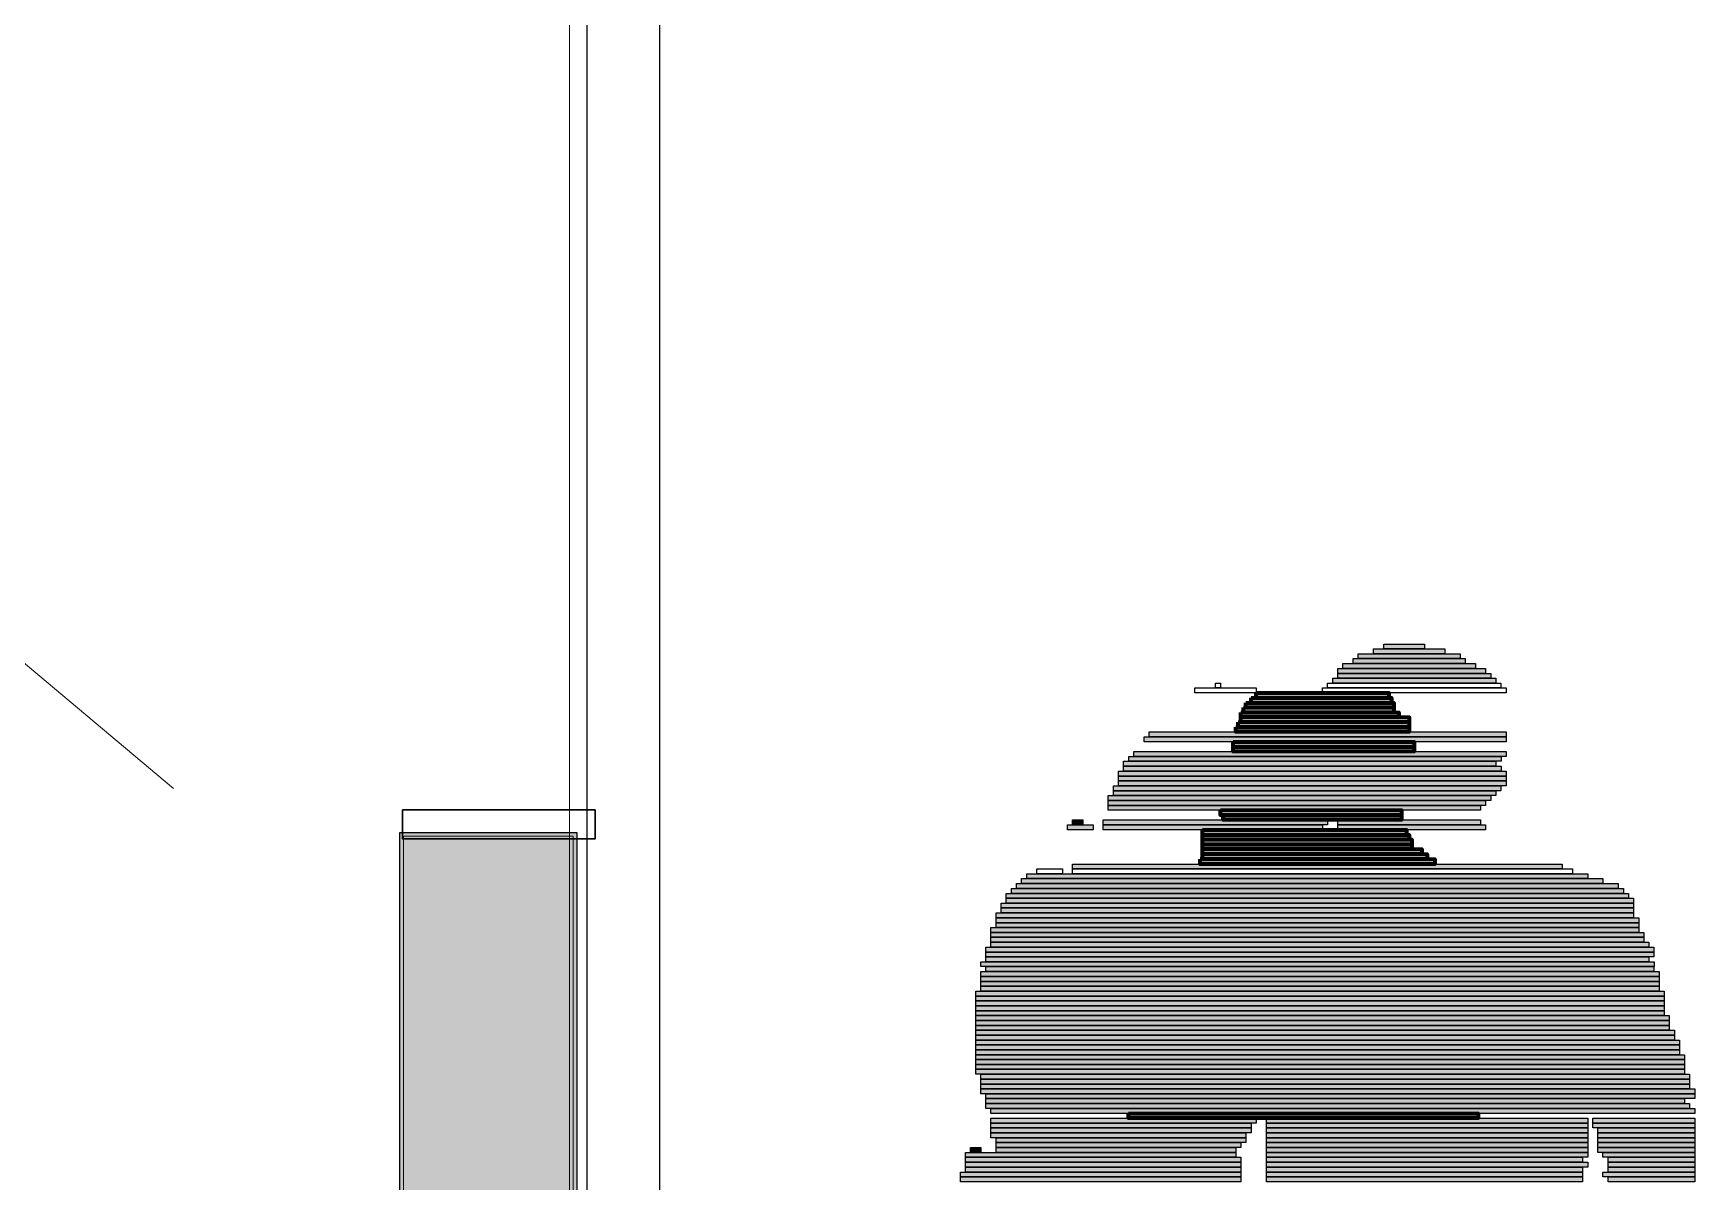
# Model space of a CAD drawing. Header units: millimetres. Extents: x 2 to 42044, y 4087 to 28530.
# Drawn here: x 18308 to 20397, y 16267 to 17712 of the extents above; entities that cross this region are included whole.
import ezdxf

# ---------------------------------------------------------------- set-up
doc = ezdxf.new("R2010")
doc.units = ezdxf.units.MM
doc.header["$LTSCALE"] = 50
doc.linetypes.add('PDF_70-6_70-6_0-0_0-0', pattern=[141.2, 70.6, -70.6, 0, 0])
for name, color, linetype in [('00_Wand_Bestand', 7, 'Continuous'), ('01_Daemmung_neu', 9, 'Continuous'), ('05_Linien_stark', 7, 'Continuous'), ('06_Linien_fein', 3, 'Continuous'), ('07_Bemassung', 6, 'Continuous')]:
    doc.layers.add(name, color=color, linetype=linetype)

msp = doc.modelspace()

# ---------------------------------------------------------------- hatches: boundary and pattern name
at = {"layer": '00_Wand_Bestand'}
for points in [[(19967.6, 16925), (20108.7, 16925), (20108.7, 16918.8), (19967.6, 16918.8)], [(19974, 16931.1), (20102.3, 16931.1), (20102.3, 16925), (19974, 16925)], [(19993.3, 16937.2), (20083, 16937.2), (20083, 16931.1), (19993.3, 16931.1)], [(19948.4, 16912.7), (20134.3, 16912.7), (20134.3, 16906.5), (19948.4, 16906.5)], [(19948.4, 16906.5), (20140.7, 16906.5), (20140.7, 16900.4), (19948.4, 16900.4)], [(19954.8, 16918.8), (20121.5, 16918.8), (20121.5, 16912.7), (19954.8, 16912.7)], [(19942, 16900.4), (20147.1, 16900.4), (20147.1, 16894.2), (19942, 16894.2)], [(19704.7, 16826.6), (20160, 16826.6), (20160, 16820.4), (19704.7, 16820.4)], [(19711.1, 16832.8), (20159.9, 16832.8), (20159.9, 16826.6), (19711.1, 16826.6)], [(19685.5, 16802), (20153.6, 16802), (20153.6, 16795.9), (19685.5, 16795.9)], [(19691.8, 16808.2), (20160, 16808.2), (20160, 16802), (19691.8, 16802)], [(19672.6, 16783.5), (20160, 16783.5), (20160, 16777.4), (19672.6, 16777.4)], [(19672.6, 16777.4), (20160, 16777.4), (20160, 16771.3), (19672.6, 16771.3)], [(19679, 16795.9), (20147.1, 16795.9), (20147.1, 16789.7), (19679, 16789.7)], [(19679, 16789.7), (20153.6, 16789.7), (20153.6, 16783.5), (19679, 16783.5)], [(19666.2, 16765.1), (20153.5, 16765.1), (20153.5, 16758.9), (19666.2, 16758.9)], [(19666.2, 16758.9), (20147.1, 16758.9), (20147.1, 16752.8), (19666.2, 16752.8)], [(19672.6, 16771.2), (20160, 16771.2), (20160, 16765.1), (19672.6, 16765.1)], [(19659.8, 16752.8), (20140.7, 16752.8), (20140.7, 16746.6), (19659.8, 16746.6)], [(19659.8, 16746.6), (20134.3, 16746.6), (20134.3, 16740.5), (19659.8, 16740.5)], [(19659.8, 16740.5), (20127.9, 16740.5), (20127.9, 16734.3), (19659.8, 16734.3)], [(19608.5, 16715.9), (19640.6, 16715.9), (19640.6, 16709.7), (19608.5, 16709.7)], [(19614.9, 16722.1), (19627.7, 16722.1), (19627.7, 16715.9), (19614.9, 16715.9)], [(19653.4, 16722.1), (19935.5, 16722.1), (19935.5, 16715.9), (19653.4, 16715.9)], [(19653.4, 16715.9), (19929.1, 16715.9), (19929.1, 16709.7), (19653.4, 16709.7)], [(19948.4, 16722.1), (20127.9, 16722.1), (20127.9, 16715.9), (19948.4, 16715.9)], [(19948.4, 16715.9), (20134.3, 16715.9), (20134.3, 16709.7), (19948.4, 16709.7)], [(19557.2, 16654.4), (20262.6, 16654.4), (20262.6, 16648.3), (19557.2, 16648.3)], [(19614.9, 16666.7), (20230.5, 16666.7), (20230.5, 16660.6), (19614.9, 16660.6)], [(19538, 16636), (20307.5, 16636), (20307.5, 16629.8), (19538, 16629.8)], [(19544.3, 16642.1), (20301, 16642.1), (20301, 16636), (19544.3, 16636)], [(19550.8, 16648.3), (20281.8, 16648.3), (20281.8, 16642.1), (19550.8, 16642.1)], [(19525.1, 16617.5), (20320.3, 16617.5), (20320.3, 16611.4), (19525.1, 16611.4)], [(19525.1, 16611.4), (20320.3, 16611.4), (20320.3, 16605.3), (19525.1, 16605.3)], [(19531.5, 16629.8), (20313.9, 16629.8), (20313.9, 16623.7), (19531.5, 16623.7)], [(19531.5, 16623.7), (20320.3, 16623.7), (20320.3, 16617.5), (19531.5, 16617.5)], [(19518.7, 16605.2), (20320.3, 16605.2), (20320.3, 16599.1), (19518.7, 16599.1)], [(19518.7, 16599.1), (20326.7, 16599.1), (20326.7, 16592.9), (19518.7, 16592.9)], [(19518.7, 16592.9), (20326.7, 16592.9), (20326.7, 16586.8), (19518.7, 16586.8)], [(19512.3, 16586.8), (20326.7, 16586.8), (20326.7, 16580.6), (19512.3, 16580.6)], [(19512.3, 16580.6), (20333.1, 16580.6), (20333.1, 16574.5), (19512.3, 16574.5)], [(19512.3, 16574.5), (20333.1, 16574.5), (20333.1, 16568.3), (19512.3, 16568.3)], [(19512.3, 16568.4), (20339.5, 16568.4), (20339.5, 16562.2), (19512.3, 16562.2)], [(19505.9, 16562.2), (20345.9, 16562.2), (20345.9, 16556), (19505.9, 16556)], [(19505.9, 16556), (20345.9, 16556), (20345.9, 16549.9), (19505.9, 16549.9)], [(19505.9, 16549.9), (20339.5, 16549.9), (20339.5, 16543.8), (19505.9, 16543.8)], [(19499.5, 16543.8), (20346, 16543.8), (20346, 16537.6), (19499.5, 16537.6)], [(19499.5, 16531.4), (20352.4, 16531.4), (20352.4, 16525.3), (19499.5, 16525.3)], [(19505.9, 16537.6), (20345.9, 16537.6), (20345.9, 16531.4), (19505.9, 16531.4)], [(19493.1, 16506.8), (20358.8, 16506.8), (20358.8, 16500.7), (19493.1, 16500.7)], [(19499.5, 16525.3), (20352.4, 16525.3), (20352.4, 16519.1), (19499.5, 16519.1)], [(19499.5, 16519.1), (20352.4, 16519.1), (20352.4, 16513), (19499.5, 16513)], [(19499.5, 16513), (20352.4, 16513), (20352.4, 16506.8), (19499.5, 16506.8)], [(19493.1, 16500.7), (20358.8, 16500.7), (20358.8, 16494.5), (19493.1, 16494.5)], [(19493.1, 16494.5), (20358.8, 16494.5), (20358.8, 16488.4), (19493.1, 16488.4)], [(19493.1, 16488.4), (20358.8, 16488.4), (20358.8, 16482.2), (19493.1, 16482.2)], [(19493.1, 16482.2), (20358.8, 16482.2), (20358.8, 16476.1), (19493.1, 16476.1)], [(19493.1, 16476.1), (20365.2, 16476.1), (20365.2, 16470), (19493.1, 16470)], [(19493.1, 16470), (20365.2, 16470), (20365.2, 16463.8), (19493.1, 16463.8)], [(19493.1, 16463.8), (20365.2, 16463.8), (20365.2, 16457.6), (19493.1, 16457.6)], [(19493.1, 16457.6), (20371.6, 16457.6), (20371.6, 16451.5), (19493.1, 16451.5)], [(19493.1, 16451.5), (20371.6, 16451.5), (20371.6, 16445.3), (19493.1, 16445.3)], [(19493.1, 16445.3), (20378, 16445.3), (20378, 16439.2), (19493.1, 16439.2)], [(19493.1, 16439.2), (20378, 16439.2), (20378, 16433.1), (19493.1, 16433.1)], [(19493.1, 16433.1), (20378, 16433.1), (20378, 16426.9), (19493.1, 16426.9)], [(19493.1, 16426.9), (20384.4, 16426.9), (20384.4, 16420.7), (19493.1, 16420.7)], [(19493.1, 16420.7), (20384.4, 16420.7), (20384.4, 16414.6), (19493.1, 16414.6)], [(19493.1, 16414.6), (20384.4, 16414.6), (20384.4, 16408.5), (19493.1, 16408.5)], [(19493.1, 16408.5), (20384.4, 16408.5), (20384.4, 16402.3), (19493.1, 16402.3)], [(19499.5, 16402.3), (20390.8, 16402.3), (20390.8, 16396.2), (19499.5, 16396.2)], [(19499.5, 16396.2), (20390.8, 16396.2), (20390.8, 16390), (19499.5, 16390)], [(19499.5, 16390), (20390.8, 16390), (20390.8, 16383.9), (19499.5, 16383.9)], [(19499.5, 16383.9), (20397.2, 16383.9), (20397.2, 16377.7), (19499.5, 16377.7)], [(19505.9, 16377.7), (20397.2, 16377.7), (20397.2, 16371.6), (19505.9, 16371.6)], [(19505.9, 16371.6), (20384.4, 16371.6), (20384.4, 16365.4), (19505.9, 16365.4)], [(19505.9, 16365.4), (20390.8, 16365.4), (20390.8, 16359.3), (19505.9, 16359.3)], [(19512.3, 16359.3), (20397.2, 16359.3), (20397.2, 16353.1), (19512.3, 16353.1)], [(19512.3, 16347), (19845.8, 16347), (19845.8, 16340.8), (19512.3, 16340.8)], [(19512.3, 16340.8), (19839.3, 16340.8), (19839.3, 16334.7), (19512.3, 16334.7)], [(19858.6, 16347), (20262.6, 16347), (20262.6, 16340.8), (19858.6, 16340.8)], [(19858.6, 16340.8), (20262.6, 16340.8), (20262.6, 16334.7), (19858.6, 16334.7)], [(20269, 16347), (20397.2, 16347), (20397.2, 16340.8), (20269, 16340.8)], [(20269, 16340.8), (20397.2, 16340.8), (20397.2, 16334.7), (20269, 16334.7)], [(19512.3, 16334.7), (19839.3, 16334.7), (19839.3, 16328.5), (19512.3, 16328.5)], [(19512.3, 16328.5), (19832.9, 16328.5), (19832.9, 16322.4), (19512.3, 16322.4)], [(19518.7, 16322.4), (19832.9, 16322.4), (19832.9, 16316.3), (19518.7, 16316.3)], [(19858.6, 16334.7), (20262.6, 16334.7), (20262.6, 16328.5), (19858.6, 16328.5)], [(19858.6, 16328.5), (20262.6, 16328.5), (20262.6, 16322.4), (19858.6, 16322.4)], [(19858.6, 16322.4), (20262.6, 16322.4), (20262.6, 16316.3), (19858.6, 16316.3)], [(20275.4, 16334.7), (20397.2, 16334.7), (20397.2, 16328.5), (20275.4, 16328.5)], [(20275.4, 16328.5), (20397.2, 16328.5), (20397.2, 16322.4), (20275.4, 16322.4)], [(20275.4, 16322.4), (20397.2, 16322.4), (20397.2, 16316.3), (20275.4, 16316.3)], [(19480.3, 16303.9), (19820.1, 16303.9), (19820.1, 16297.8), (19480.3, 16297.8)], [(19480.3, 16297.8), (19826.5, 16297.8), (19826.5, 16291.6), (19480.3, 16291.6)], [(19486.7, 16310.1), (19499.5, 16310.1), (19499.5, 16303.9), (19486.7, 16303.9)], [(19518.7, 16316.3), (19826.5, 16316.3), (19826.5, 16310.1), (19518.7, 16310.1)], [(19518.7, 16310.1), (19820.1, 16310.1), (19820.1, 16303.9), (19518.7, 16303.9)], [(19858.6, 16316.3), (20262.6, 16316.3), (20262.6, 16310.1), (19858.6, 16310.1)], [(19858.6, 16310.1), (20262.6, 16310.1), (20262.6, 16303.9), (19858.6, 16303.9)], [(19858.6, 16303.9), (20262.6, 16303.9), (20262.6, 16297.8), (19858.6, 16297.8)], [(19858.6, 16297.8), (20256.2, 16297.8), (20256.2, 16291.6), (19858.6, 16291.6)], [(20275.4, 16316.3), (20397.2, 16316.3), (20397.2, 16310.1), (20275.4, 16310.1)], [(20275.4, 16310.1), (20397.2, 16310.1), (20397.2, 16303.9), (20275.4, 16303.9)], [(20281.8, 16303.9), (20397.2, 16303.9), (20397.2, 16297.8), (20281.8, 16297.8)], [(20288.2, 16297.8), (20397.2, 16297.8), (20397.2, 16291.6), (20288.2, 16291.6)], [(19473.8, 16279.3), (19826.5, 16279.3), (19826.5, 16273.2), (19473.8, 16273.2)], [(19480.3, 16291.6), (19826.5, 16291.6), (19826.5, 16285.5), (19480.3, 16285.5)], [(19480.3, 16285.5), (19826.5, 16285.5), (19826.5, 16279.3), (19480.3, 16279.3)], [(19858.6, 16291.6), (20262.6, 16291.6), (20262.6, 16285.5), (19858.6, 16285.5)], [(19858.6, 16285.5), (20256.2, 16285.5), (20256.2, 16279.3), (19858.6, 16279.3)], [(19858.6, 16279.3), (20256.2, 16279.3), (20256.2, 16273.2), (19858.6, 16273.2)], [(20281.8, 16279.3), (20397.2, 16279.3), (20397.2, 16273.2), (20281.8, 16273.2)], [(20288.2, 16291.6), (20397.2, 16291.6), (20397.2, 16285.5), (20288.2, 16285.5)], [(20288.2, 16285.5), (20397.2, 16285.5), (20397.2, 16279.3), (20288.2, 16279.3)], [(19473.8, 16273.2), (19826.5, 16273.2), (19826.5, 16267), (19473.8, 16267)], [(19858.6, 16273.2), (20256.2, 16273.2), (20256.2, 16267), (19858.6, 16267)], [(20288.2, 16273.2), (20397.2, 16273.2), (20397.2, 16267), (20288.2, 16267)]]:
    msp.add_hatch(color=7, dxfattribs=at).paths.add_polyline_path(points)
at = {"layer": '01_Daemmung_neu'}
msp.add_hatch(color=7, dxfattribs=at).paths.add_polyline_path([(18769, 16706.2), (18991.4, 16706.2), (18991.4, 8604.8), (18769, 8604.8)])
at = {"layer": '07_Bemassung'}
msp.add_hatch(color=7, dxfattribs=at).paths.add_polyline_path([(20006.1, 16943.4), (20057.4, 16943.4), (20057.4, 16937.2), (20006.1, 16937.2)])

# ---------------------------------------------------------------- linework, layer by layer
at = {"layer": '00_Wand_Bestand'}
for points in [[(19967.6, 16925), (20108.7, 16925), (20108.7, 16918.8), (19967.6, 16918.8)], [(19974, 16931.1), (20102.3, 16931.1), (20102.3, 16925), (19974, 16925)], [(19993.3, 16937.2), (20083, 16937.2), (20083, 16931.1), (19993.3, 16931.1)], [(19948.4, 16912.7), (20134.3, 16912.7), (20134.3, 16906.5), (19948.4, 16906.5)], [(19948.4, 16906.5), (20140.7, 16906.5), (20140.7, 16900.4), (19948.4, 16900.4)], [(19954.8, 16918.8), (20121.5, 16918.8), (20121.5, 16912.7), (19954.8, 16912.7)], [(19942, 16900.4), (20147.1, 16900.4), (20147.1, 16894.2), (19942, 16894.2)], [(19704.7, 16826.6), (20160, 16826.6), (20160, 16820.4), (19704.7, 16820.4)], [(19711.1, 16832.8), (20159.9, 16832.8), (20159.9, 16826.6), (19711.1, 16826.6)], [(19685.5, 16802), (20153.6, 16802), (20153.6, 16795.9), (19685.5, 16795.9)], [(19691.8, 16808.2), (20160, 16808.2), (20160, 16802), (19691.8, 16802)], [(19672.6, 16783.5), (20160, 16783.5), (20160, 16777.4), (19672.6, 16777.4)], [(19672.6, 16777.4), (20160, 16777.4), (20160, 16771.3), (19672.6, 16771.3)], [(19679, 16795.9), (20147.1, 16795.9), (20147.1, 16789.7), (19679, 16789.7)], [(19679, 16789.7), (20153.6, 16789.7), (20153.6, 16783.5), (19679, 16783.5)], [(19666.2, 16765.1), (20153.5, 16765.1), (20153.5, 16758.9), (19666.2, 16758.9)], [(19666.2, 16758.9), (20147.1, 16758.9), (20147.1, 16752.8), (19666.2, 16752.8)], [(19672.6, 16771.2), (20160, 16771.2), (20160, 16765.1), (19672.6, 16765.1)], [(19659.8, 16752.8), (20140.7, 16752.8), (20140.7, 16746.6), (19659.8, 16746.6)], [(19659.8, 16746.6), (20134.3, 16746.6), (20134.3, 16740.5), (19659.8, 16740.5)], [(19659.8, 16740.5), (20127.9, 16740.5), (20127.9, 16734.3), (19659.8, 16734.3)], [(19608.5, 16715.9), (19640.6, 16715.9), (19640.6, 16709.7), (19608.5, 16709.7)], [(19614.9, 16722.1), (19627.7, 16722.1), (19627.7, 16715.9), (19614.9, 16715.9)], [(19653.4, 16722.1), (19935.5, 16722.1), (19935.5, 16715.9), (19653.4, 16715.9)], [(19653.4, 16715.9), (19929.1, 16715.9), (19929.1, 16709.7), (19653.4, 16709.7)], [(19948.4, 16722.1), (20127.9, 16722.1), (20127.9, 16715.9), (19948.4, 16715.9)], [(19948.4, 16715.9), (20134.3, 16715.9), (20134.3, 16709.7), (19948.4, 16709.7)], [(19557.2, 16654.4), (20262.6, 16654.4), (20262.6, 16648.3), (19557.2, 16648.3)], [(19614.9, 16666.7), (20230.5, 16666.7), (20230.5, 16660.6), (19614.9, 16660.6)], [(19538, 16636), (20307.5, 16636), (20307.5, 16629.8), (19538, 16629.8)], [(19544.3, 16642.1), (20301, 16642.1), (20301, 16636), (19544.3, 16636)], [(19550.8, 16648.3), (20281.8, 16648.3), (20281.8, 16642.1), (19550.8, 16642.1)], [(19525.1, 16617.5), (20320.3, 16617.5), (20320.3, 16611.4), (19525.1, 16611.4)], [(19525.1, 16611.4), (20320.3, 16611.4), (20320.3, 16605.3), (19525.1, 16605.3)], [(19531.5, 16629.8), (20313.9, 16629.8), (20313.9, 16623.7), (19531.5, 16623.7)], [(19531.5, 16623.7), (20320.3, 16623.7), (20320.3, 16617.5), (19531.5, 16617.5)], [(19518.7, 16605.2), (20320.3, 16605.2), (20320.3, 16599.1), (19518.7, 16599.1)], [(19518.7, 16599.1), (20326.7, 16599.1), (20326.7, 16592.9), (19518.7, 16592.9)], [(19518.7, 16592.9), (20326.7, 16592.9), (20326.7, 16586.8), (19518.7, 16586.8)], [(19512.3, 16586.8), (20326.7, 16586.8), (20326.7, 16580.6), (19512.3, 16580.6)], [(19512.3, 16580.6), (20333.1, 16580.6), (20333.1, 16574.5), (19512.3, 16574.5)], [(19512.3, 16574.5), (20333.1, 16574.5), (20333.1, 16568.3), (19512.3, 16568.3)], [(19512.3, 16568.4), (20339.5, 16568.4), (20339.5, 16562.2), (19512.3, 16562.2)], [(19505.9, 16562.2), (20345.9, 16562.2), (20345.9, 16556), (19505.9, 16556)], [(19505.9, 16556), (20345.9, 16556), (20345.9, 16549.9), (19505.9, 16549.9)], [(19505.9, 16549.9), (20339.5, 16549.9), (20339.5, 16543.8), (19505.9, 16543.8)], [(19499.5, 16543.8), (20346, 16543.8), (20346, 16537.6), (19499.5, 16537.6)], [(19499.5, 16531.4), (20352.4, 16531.4), (20352.4, 16525.3), (19499.5, 16525.3)], [(19505.9, 16537.6), (20345.9, 16537.6), (20345.9, 16531.4), (19505.9, 16531.4)], [(19493.1, 16506.8), (20358.8, 16506.8), (20358.8, 16500.7), (19493.1, 16500.7)], [(19499.5, 16525.3), (20352.4, 16525.3), (20352.4, 16519.1), (19499.5, 16519.1)], [(19499.5, 16519.1), (20352.4, 16519.1), (20352.4, 16513), (19499.5, 16513)], [(19499.5, 16513), (20352.4, 16513), (20352.4, 16506.8), (19499.5, 16506.8)], [(19493.1, 16500.7), (20358.8, 16500.7), (20358.8, 16494.5), (19493.1, 16494.5)], [(19493.1, 16494.5), (20358.8, 16494.5), (20358.8, 16488.4), (19493.1, 16488.4)], [(19493.1, 16488.4), (20358.8, 16488.4), (20358.8, 16482.2), (19493.1, 16482.2)], [(19493.1, 16482.2), (20358.8, 16482.2), (20358.8, 16476.1), (19493.1, 16476.1)], [(19493.1, 16476.1), (20365.2, 16476.1), (20365.2, 16470), (19493.1, 16470)], [(19493.1, 16470), (20365.2, 16470), (20365.2, 16463.8), (19493.1, 16463.8)], [(19493.1, 16463.8), (20365.2, 16463.8), (20365.2, 16457.6), (19493.1, 16457.6)], [(19493.1, 16457.6), (20371.6, 16457.6), (20371.6, 16451.5), (19493.1, 16451.5)], [(19493.1, 16451.5), (20371.6, 16451.5), (20371.6, 16445.3), (19493.1, 16445.3)], [(19493.1, 16445.3), (20378, 16445.3), (20378, 16439.2), (19493.1, 16439.2)], [(19493.1, 16439.2), (20378, 16439.2), (20378, 16433.1), (19493.1, 16433.1)], [(19493.1, 16433.1), (20378, 16433.1), (20378, 16426.9), (19493.1, 16426.9)], [(19493.1, 16426.9), (20384.4, 16426.9), (20384.4, 16420.7), (19493.1, 16420.7)], [(19493.1, 16420.7), (20384.4, 16420.7), (20384.4, 16414.6), (19493.1, 16414.6)], [(19493.1, 16414.6), (20384.4, 16414.6), (20384.4, 16408.5), (19493.1, 16408.5)], [(19493.1, 16408.5), (20384.4, 16408.5), (20384.4, 16402.3), (19493.1, 16402.3)], [(19499.5, 16402.3), (20390.8, 16402.3), (20390.8, 16396.2), (19499.5, 16396.2)], [(19499.5, 16396.2), (20390.8, 16396.2), (20390.8, 16390), (19499.5, 16390)], [(19499.5, 16390), (20390.8, 16390), (20390.8, 16383.9), (19499.5, 16383.9)], [(19499.5, 16383.9), (20397.2, 16383.9), (20397.2, 16377.7), (19499.5, 16377.7)], [(19505.9, 16377.7), (20397.2, 16377.7), (20397.2, 16371.6), (19505.9, 16371.6)], [(19505.9, 16371.6), (20384.4, 16371.6), (20384.4, 16365.4), (19505.9, 16365.4)], [(19505.9, 16365.4), (20390.8, 16365.4), (20390.8, 16359.3), (19505.9, 16359.3)], [(19512.3, 16359.3), (20397.2, 16359.3), (20397.2, 16353.1), (19512.3, 16353.1)], [(19512.3, 16347), (19845.8, 16347), (19845.8, 16340.8), (19512.3, 16340.8)], [(19512.3, 16340.8), (19839.3, 16340.8), (19839.3, 16334.7), (19512.3, 16334.7)], [(19858.6, 16347), (20262.6, 16347), (20262.6, 16340.8), (19858.6, 16340.8)], [(19858.6, 16340.8), (20262.6, 16340.8), (20262.6, 16334.7), (19858.6, 16334.7)], [(20269, 16347), (20397.2, 16347), (20397.2, 16340.8), (20269, 16340.8)], [(20269, 16340.8), (20397.2, 16340.8), (20397.2, 16334.7), (20269, 16334.7)], [(19512.3, 16334.7), (19839.3, 16334.7), (19839.3, 16328.5), (19512.3, 16328.5)], [(19512.3, 16328.5), (19832.9, 16328.5), (19832.9, 16322.4), (19512.3, 16322.4)], [(19518.7, 16322.4), (19832.9, 16322.4), (19832.9, 16316.3), (19518.7, 16316.3)], [(19858.6, 16334.7), (20262.6, 16334.7), (20262.6, 16328.5), (19858.6, 16328.5)], [(19858.6, 16328.5), (20262.6, 16328.5), (20262.6, 16322.4), (19858.6, 16322.4)], [(19858.6, 16322.4), (20262.6, 16322.4), (20262.6, 16316.3), (19858.6, 16316.3)], [(20275.4, 16334.7), (20397.2, 16334.7), (20397.2, 16328.5), (20275.4, 16328.5)], [(20275.4, 16328.5), (20397.2, 16328.5), (20397.2, 16322.4), (20275.4, 16322.4)], [(20275.4, 16322.4), (20397.2, 16322.4), (20397.2, 16316.3), (20275.4, 16316.3)], [(19480.3, 16303.9), (19820.1, 16303.9), (19820.1, 16297.8), (19480.3, 16297.8)], [(19480.3, 16297.8), (19826.5, 16297.8), (19826.5, 16291.6), (19480.3, 16291.6)], [(19486.7, 16310.1), (19499.5, 16310.1), (19499.5, 16303.9), (19486.7, 16303.9)], [(19518.7, 16316.3), (19826.5, 16316.3), (19826.5, 16310.1), (19518.7, 16310.1)], [(19518.7, 16310.1), (19820.1, 16310.1), (19820.1, 16303.9), (19518.7, 16303.9)], [(19858.6, 16316.3), (20262.6, 16316.3), (20262.6, 16310.1), (19858.6, 16310.1)], [(19858.6, 16310.1), (20262.6, 16310.1), (20262.6, 16303.9), (19858.6, 16303.9)], [(19858.6, 16303.9), (20262.6, 16303.9), (20262.6, 16297.8), (19858.6, 16297.8)], [(19858.6, 16297.8), (20256.2, 16297.8), (20256.2, 16291.6), (19858.6, 16291.6)], [(20275.4, 16316.3), (20397.2, 16316.3), (20397.2, 16310.1), (20275.4, 16310.1)], [(20275.4, 16310.1), (20397.2, 16310.1), (20397.2, 16303.9), (20275.4, 16303.9)], [(20281.8, 16303.9), (20397.2, 16303.9), (20397.2, 16297.8), (20281.8, 16297.8)], [(20288.2, 16297.8), (20397.2, 16297.8), (20397.2, 16291.6), (20288.2, 16291.6)], [(19473.8, 16279.3), (19826.5, 16279.3), (19826.5, 16273.2), (19473.8, 16273.2)], [(19480.3, 16291.6), (19826.5, 16291.6), (19826.5, 16285.5), (19480.3, 16285.5)], [(19480.3, 16285.5), (19826.5, 16285.5), (19826.5, 16279.3), (19480.3, 16279.3)], [(19858.6, 16291.6), (20262.6, 16291.6), (20262.6, 16285.5), (19858.6, 16285.5)], [(19858.6, 16285.5), (20256.2, 16285.5), (20256.2, 16279.3), (19858.6, 16279.3)], [(19858.6, 16279.3), (20256.2, 16279.3), (20256.2, 16273.2), (19858.6, 16273.2)], [(20281.8, 16279.3), (20397.2, 16279.3), (20397.2, 16273.2), (20281.8, 16273.2)], [(20288.2, 16291.6), (20397.2, 16291.6), (20397.2, 16285.5), (20288.2, 16285.5)], [(20288.2, 16285.5), (20397.2, 16285.5), (20397.2, 16279.3), (20288.2, 16279.3)], [(19473.8, 16273.2), (19826.5, 16273.2), (19826.5, 16267), (19473.8, 16267)], [(19858.6, 16273.2), (20256.2, 16273.2), (20256.2, 16267), (19858.6, 16267)], [(20288.2, 16273.2), (20397.2, 16273.2), (20397.2, 16267), (20288.2, 16267)]]:
    msp.add_lwpolyline(points, close=True, dxfattribs=at)
at = {"layer": '01_Daemmung_neu'}
msp.add_lwpolyline([(18769, 16706.2), (18991.4, 16706.2), (18991.4, 8604.8), (18769, 8604.8)], close=True, dxfattribs=at)
at = {"layer": '05_Linien_stark', "lineweight": 25}
msp.add_lwpolyline([(19004.7, 19282.2), (19095.6, 19282.2), (19095.6, 12196.3), (19004.7, 12196.3)], close=True, dxfattribs=at)
at = {"layer": '05_Linien_stark', "lineweight": 18}
for points in [[(7391, 18081.1), (18982.2, 18081.1), (18982.2, 7005.9), (7391, 7005.9)], [(18773.5, 16701.8), (18987, 16701.8), (18987, 8609.3), (18773.5, 8609.3)]]:
    msp.add_lwpolyline(points, close=True, dxfattribs=at)
at = {"layer": '05_Linien_stark', "lineweight": 211}
for points in [[(19845.8, 16881.9), (20012.5, 16881.9), (20012.5, 16875.8), (19845.8, 16875.8)], [(19829.7, 16863.5), (20018.9, 16863.5), (20018.9, 16857.3), (19829.7, 16857.3)], [(19832.9, 16869.6), (20018.9, 16869.6), (20018.9, 16863.5), (19832.9, 16863.5)], [(19839.3, 16875.8), (20015.7, 16875.8), (20015.7, 16869.6), (19839.3, 16869.6)], [(19823.3, 16845), (20038.1, 16845), (20038.1, 16838.9), (19823.3, 16838.9)], [(19826.5, 16857.3), (20025.3, 16857.3), (20025.3, 16851.2), (19826.5, 16851.2)], [(19826.5, 16851.2), (20038.1, 16851.2), (20038.1, 16845), (19826.5, 16845)], [(19816.9, 16820.4), (20044.5, 16820.4), (20044.5, 16814.3), (19816.9, 16814.3)], [(19820.1, 16838.9), (20038.1, 16838.9), (20038.1, 16832.8), (19820.1, 16832.8)], [(19816.9, 16814.3), (20044.5, 16814.3), (20044.5, 16808.2), (19816.9, 16808.2)], [(19800.9, 16734.3), (20028.5, 16734.3), (20028.5, 16728.2), (19800.9, 16728.2)], [(19804.1, 16728.2), (20028.5, 16728.2), (20028.5, 16722.1), (19804.1, 16722.1)], [(19778.4, 16709.7), (20034.9, 16709.7), (20034.9, 16703.6), (19778.4, 16703.6)], [(19778.4, 16703.6), (20038.1, 16703.6), (20038.1, 16697.5), (19778.4, 16697.5)], [(19778.4, 16697.5), (20041.3, 16697.5), (20041.3, 16691.3), (19778.4, 16691.3)], [(19775.2, 16672.9), (20070.2, 16672.9), (20070.2, 16666.7), (19775.2, 16666.7)], [(19778.4, 16691.3), (20041.3, 16691.3), (20041.3, 16685.2), (19778.4, 16685.2)], [(19778.4, 16685.2), (20054.2, 16685.2), (20054.2, 16679), (19778.4, 16679)], [(19778.4, 16679), (20060.6, 16679), (20060.6, 16672.9), (19778.4, 16672.9)], [(19685.4, 16353.1), (20124.7, 16353.1), (20124.7, 16347), (19685.4, 16347)]]:
    msp.add_lwpolyline(points, close=True, dxfattribs=at)
at = {"layer": '05_Linien_stark', "lineweight": 30}
msp.add_lwpolyline([(18772.5, 16734.7), (19014.5, 16734.7), (19014.5, 16698.2), (18772.5, 16698.2)], close=True, dxfattribs=at)
at = {"layer": '06_Linien_fein', "linetype": 'PDF_70-6_70-6_0-0_0-0', "lineweight": 9}
msp.add_line((12171.3, 22059.1), (18484.5, 16761.7), dxfattribs=at)
at = {"layer": '06_Linien_fein'}
for points in [[(19768.8, 16888.1), (19845.7, 16888.1), (19845.7, 16881.9), (19768.8, 16881.9)], [(19794.5, 16894.2), (19800.9, 16894.2), (19800.9, 16888.1), (19794.5, 16888.1)], [(19929.1, 16888.1), (20160, 16888.1), (20160, 16881.9), (19929.1, 16881.9)], [(19935.5, 16894.2), (20153.5, 16894.2), (20153.5, 16888.1), (19935.5, 16888.1)], [(19570, 16660.6), (19602.1, 16660.6), (19602.1, 16654.4), (19570, 16654.4)], [(19614.9, 16660.6), (20243.3, 16660.6), (20243.3, 16654.4), (19614.9, 16654.4)]]:
    msp.add_lwpolyline(points, close=True, dxfattribs=at)
at = {"layer": '07_Bemassung'}
msp.add_lwpolyline([(20006.1, 16943.4), (20057.4, 16943.4), (20057.4, 16937.2), (20006.1, 16937.2)], close=True, dxfattribs=at)

doc.saveas('drawing.dxf')
